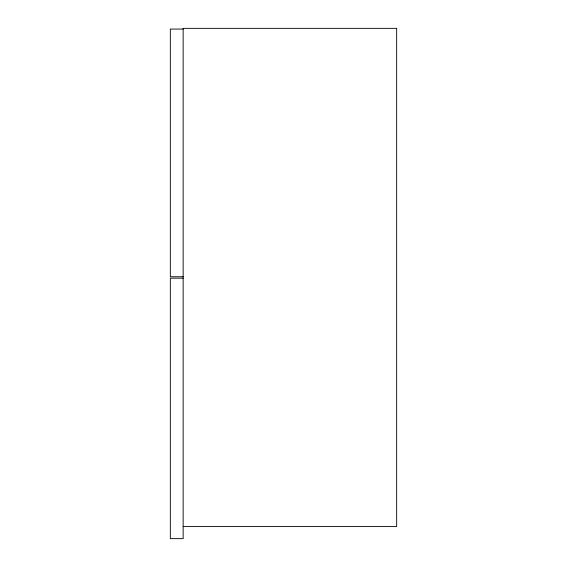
<?xml version="1.0" encoding="UTF-8"?>
<svg xmlns="http://www.w3.org/2000/svg" width="567" height="567" viewBox="0 0 567 567"><rect width="100%" height="100%" fill="white"/><g stroke="black" fill="none" stroke-linecap="round" stroke-linejoin="round"><path stroke-width="0.85" d="M183.148 29.059L170.334 29.059L170.334 276.739L183.148 276.739M183.148 278.163L170.334 278.163L170.334 538.65L183.148 538.65L183.148 28.35L396.666 28.35L396.666 526.552L183.148 526.552"/></g></svg>
